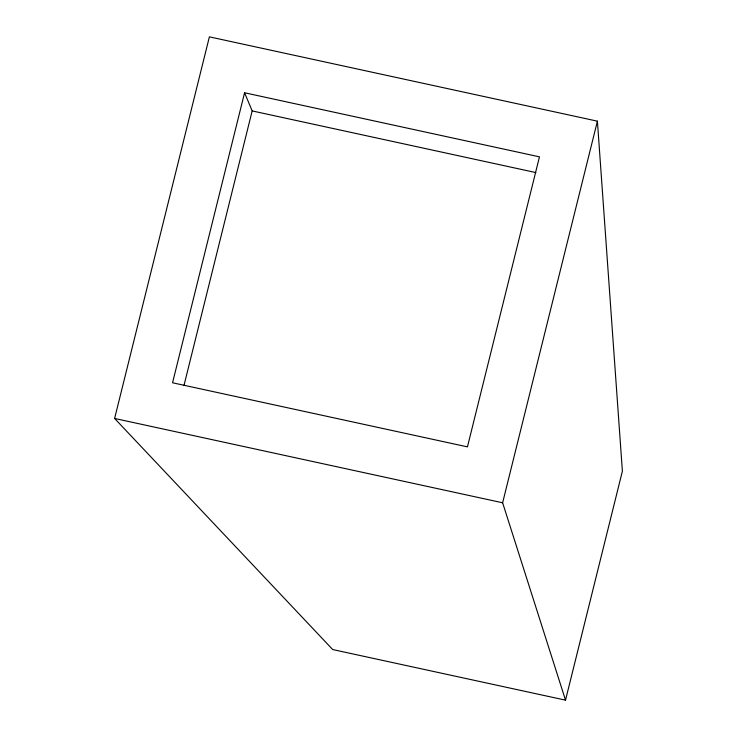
<?xml version="1.0" encoding="UTF-8"?>
<svg xmlns="http://www.w3.org/2000/svg" width="737" height="737" viewBox="0 0 737 737"><rect width="100%" height="100%" fill="white"/><g stroke="black" fill="none" stroke-linecap="round" stroke-linejoin="round"><path stroke-width="1.11" d="M114.613 418.459L209.391 36.85L597.403 121.172L622.387 471.183L565.519 700.15L332.709 649.555L114.613 418.459L502.625 502.781L565.519 700.15M244.573 92.761L172.55 382.779L467.442 446.871L539.466 156.843L244.573 92.761L252.174 110.919L184.02 385.331M502.625 502.781L597.403 121.172M252.174 110.919L535.854 172.569"/></g></svg>
